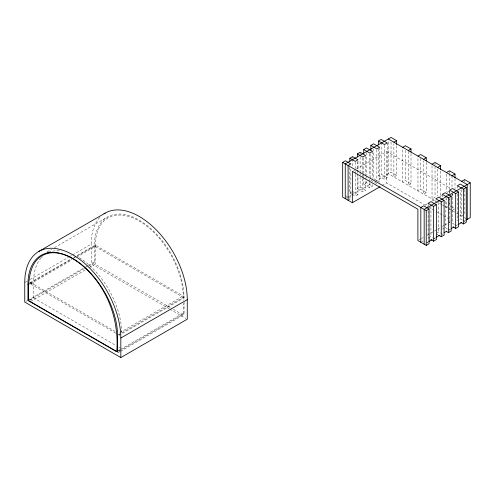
<?xml version="1.0" encoding="UTF-8"?>
<svg xmlns="http://www.w3.org/2000/svg" width="495" height="495" viewBox="0 0 495 495"><rect width="100%" height="100%" fill="white"/><g stroke="black" fill="none" stroke-linecap="round" stroke-linejoin="round"><path stroke-width="0.37" stroke-dasharray="2.48 1.86" d="M29.898 300.143L33.561 297.928L33.561 282.063A62.29 35.962 60 0 1 40.856 258.242M118.577 350.621L119.809 349.885M47.062 251.906L51.715 249.22M54.37 247.686L107.52 217.002M24.75 282.54L27.404 281.005M30.065 279.471L68.595 257.227M69.263 256.843L71.917 255.309M72.586 254.925L91.185 244.184A67.939 39.223 60 0 1 100.04 217.206M115.842 333.197L30.424 283.876L30.424 282.484L70.476 259.361M73.817 257.431L95.176 245.099L183.274 295.961L183.274 300.372M29.941 283.239L73.124 258.303M73.792 257.92L76.447 256.391M77.115 256.008L94.384 246.034A63.41 36.611 60 0 1 139.225 220.145A63.41 36.611 60 0 1 184.066 297.811L184.066 300.075M30.424 283.876L71.812 259.98M76.484 257.282L95.176 246.491A62.29 35.962 60 0 1 139.225 221.061A62.29 35.962 60 0 1 183.274 297.353L120.514 333.581M26.08 301.331L27.404 300.564M28.073 300.18L85.084 267.263M85.746 266.879L87.739 265.728M88.407 265.345L94.384 261.892L95.176 262.35L89.174 265.821M29.818 300.088L84.509 268.513M30.486 301.566L85.177 269.998M89.174 267.684L95.176 264.219L170.589 307.76M353.665 170.608L355.645 169.463M356.307 169.086L386.682 151.544L450.227 188.236M363.714 177.352L363.714 184.307L366.473 182.717L372.494 186.194L372.494 184.647M378.397 148.778L378.397 175.83L381.156 174.24L387.177 177.717L387.177 142.937M349.81 167.527L349.81 193.031L351.462 192.079M357.359 173.986L357.359 188.675L360.113 187.079L365.539 190.21L365.539 180.161M345.256 198.644L347.243 197.493M347.905 197.109L351.221 195.197M351.883 194.813L371.095 183.719M375.074 181.424L391.038 172.21L396.606 175.422L396.606 144.509M348.096 200.283L350.85 198.687L350.85 168.547M352.217 194.424L355.231 196.162L357.984 194.572L357.984 176.022M357.359 188.675L362.779 191.806L365.539 190.21M363.714 184.307L369.74 187.784L372.494 186.194M378.397 175.83L384.423 179.308L387.177 177.717M119.852 332.578L183.274 295.961M118.515 334.738L119.852 333.964M118.961 335.393L184.066 297.811M396.606 175.422L393.89 176.987L393.89 143.754M382.06 185.582L386.682 182.909L427.482 206.471M411.005 153.599L411.005 183.738L405.442 180.526L402.726 182.092L402.726 148.859M117.909 350.949L119.914 349.792M120.582 349.408L183.274 313.211L184.066 313.669L184.066 300.83M118.961 351.258L184.066 313.669M117.909 352.811L119.914 351.66M120.582 351.277L183.274 315.08L183.274 303.392M411.005 183.738L408.295 185.303L408.295 151.297M426.251 162.397L426.251 192.543L420.682 189.325L417.972 190.891L417.972 157.657M426.251 192.543L423.541 194.102L423.541 160.869M425.162 205.023L427.804 203.501M431.764 201.211L435.068 199.306M439.69 196.639L441.67 195.494M446.948 192.444L448.934 191.299M447.629 206.625L446.428 207.318L446.428 198.043M452.597 210.183L455.004 208.791L452.529 207.368M419.216 239.815L421.202 238.677M421.858 238.293L423.182 237.532M427.142 235.243L433.744 231.431M434.406 231.047L437.048 229.525M437.704 229.142L441.67 226.858M442.326 226.475L444.312 225.33M444.968 224.953L450.252 221.902M463.475 215.078L461.668 216.117L461.668 189.071M442.363 229.136L444.052 228.158M459.075 219.483L457.386 220.461L457.386 193.415M421.95 241.616L423.077 240.966M428.682 237.73L430.941 236.424L432.748 237.47M436.404 233.269L438.663 231.963L440.47 233.009M426.82 242.668L428.144 241.906M434.109 238.46L435.433 237.699M449.349 229.661L450.673 228.9M463.926 221.246L465.25 220.479M29.898 284.118L33.561 282.063M118.577 334.62L119.809 333.946M451.91 207.009L449.441 205.58L449.441 198.625M441.825 204.664L388.328 173.776L388.328 139.769M442.493 205.048L444.498 206.205M445.172 206.594L448.903 208.748M449.182 208.909L451.997 210.536M452.523 210.839L455.87 212.77M456.539 213.153L459.212 214.7M459.88 215.084L463.524 217.194M463.895 217.404L466.618 218.976M462.212 219.997L460.208 218.833L460.208 190.241M462.881 220.38L465.56 221.927M428.15 206.854L435.513 211.099M436.182 211.489L442.87 215.35M443.539 215.733L450.227 219.601M454.49 224.452L452.479 223.294L452.479 193.922M455.159 224.841L457.163 225.998M370.848 180.186L376.868 183.67M447.189 228.665L445.184 227.508L445.184 198.91M447.857 229.055L449.868 230.212M441.076 233.355L442.883 234.401M436.448 233.943L438.254 234.989M433.348 237.817L435.154 238.862M352.564 191.441L357.984 194.572M428.72 238.404L430.526 239.444M349.81 193.031L351.617 194.077M346.036 195.909L347.236 196.602M347.843 196.948L350.85 198.687M426.653 242.377L427.859 243.076M95.176 246.491L183.274 297.353M173.262 309.301L183.274 315.08M169.247 308.812L91.185 263.742L91.185 244.184M169.915 309.202L185.928 318.446M30.424 282.484L115.18 331.421M33.561 297.928L115.651 345.318M118.986 347.243L120.322 348.016M464.681 179.598L464.681 181.919M464.681 189.647L464.681 214.378M457.386 185.687L457.386 188.774M455.004 178.652L455.004 188.7M452.232 193.984L452.232 195.513M451.997 175.756L451.997 187.345M451.997 194.3L451.997 195.847M449.658 190.142L449.658 194.009M449.658 198.644L449.658 224.922M449.441 170.8L449.441 173.12M449.441 173.894L449.441 193.984M446.428 174.085L446.428 191.862M446.428 194.95L446.428 197.27M442.363 194.356L442.363 198.223M440.606 171.109L440.606 197.387M438.663 202.597L438.663 231.963M437.592 168.987L437.592 196.032M435.841 200.364L435.841 201.904M435.037 162.484L435.037 165.578M435.037 166.351L435.037 197.264L432.024 199.002L432.024 165.769M430.941 206.285L430.941 236.424M428.119 204.051L428.119 206.365M428.119 211.006L428.119 238.052M420.682 158.412L420.682 189.325M405.442 150.381L405.442 180.526M391.038 142.065L391.038 172.21M386.682 151.544L386.682 182.909M384.423 145.301L384.423 179.308M381.156 142.554L381.156 174.24M379.628 147.293L379.628 182.073L373.607 178.596L373.607 149.23M376.868 149.663L376.868 180.576M372.494 151.414L372.494 178.466M370.848 153.914L370.848 177.872M369.74 153.778L369.74 176.195M369.74 179.283L369.74 181.603M369.74 182.377L369.74 187.784M366.473 152.571L366.473 174.989M366.473 175.762L366.473 178.076M366.473 181.17L366.473 182.717M365.539 156.203L365.539 179.394M363.714 158.029L363.714 173.485M363.714 174.259L363.714 176.579M362.779 157.8L362.779 174.03M362.779 174.803L362.779 177.891M362.779 178.664L362.779 191.806M360.113 152.305L360.113 153.846M360.113 156.94L360.113 171.623M360.113 172.396L360.113 187.079M357.984 161.339L357.984 171.381M357.359 161.624L357.359 169.352M357.359 170.125L357.359 173.219M355.231 162.156L355.231 168.337M355.231 171.431L355.231 173.751M355.231 174.525L355.231 196.162M352.564 156.661L352.564 158.208M352.564 158.982L352.564 166.71M95.176 245.099L95.176 264.219M94.384 246.034L94.384 261.892M41.351 257.678A62.29 35.962 60 0 1 42.397 256.608M52.6 251.188A62.29 35.962 60 0 1 61.522 250.86M79.417 257.722A62.29 35.962 60 0 1 121.652 332.225"/><path stroke-width="0.74" d="M116.727 351.722C118.874 325.456 111.227 298.912 94.712 278.283A61.535 35.529 60 0 0 50.688 252.858C27.825 256.138 27.912 283.146 28.673 300.886L116.727 351.722L117.959 350.986L116.839 351.568M38.82 251.435L105.256 213.085M27.949 284.39A63.41 36.611 60 0 1 72.79 258.501A63.41 36.611 60 0 1 117.631 336.161L117.631 352.025L27.949 300.248L27.949 284.39L29.279 283.623M27.949 300.248L29.279 299.481M363.714 149.527L366.473 147.937L372.494 151.414L369.74 153.005L363.714 149.527L363.714 153.394M370.848 145.412L373.607 143.816L379.628 147.293L376.868 148.89L370.848 145.412L370.848 150.047M378.397 141.05L381.156 139.46L387.177 142.937L384.423 144.528L378.397 141.05L378.397 144.917M380.08 186.72L352.347 202.733L342.676 197.152L342.676 162.372L345.43 160.782L350.85 163.907L348.096 165.503L348.096 200.283M349.81 158.251L352.564 156.661L357.984 159.792L355.231 161.382L349.81 158.251L349.81 161.345M357.359 153.895L360.113 152.305L365.539 155.43L362.779 157.026L357.359 153.895L357.359 156.983M393.89 142.207L396.606 140.642L396.606 144.509M402.726 147.312L405.442 145.747L411.005 148.958L411.005 152.052M408.295 150.523L411.005 148.958M417.972 156.111L420.682 154.545L426.251 157.763L426.251 160.85M423.541 159.328L426.251 157.763M187.265 299.654L187.265 319.213L120.83 357.569L120.83 338.011L187.265 299.654A67.939 39.223 60 0 0 156.779 230.422A67.939 39.223 60 0 0 104.018 213.852M432.024 164.222L435.037 162.484L440.606 165.701L440.606 169.562M437.592 167.44L440.606 165.701M446.428 172.538L449.441 170.8L455.004 174.017L455.004 177.878M451.997 175.756L455.004 174.017M461.668 181.343L464.681 179.598L470.25 182.816L470.25 217.596L465.913 220.102M470.25 182.816L424.166 209.422L424.166 244.202M342.676 162.372L426.245 210.616L429.066 208.989L429.066 243.769L426.245 245.396L417.898 240.582L417.898 209.218L352.347 171.369L352.347 202.733M436.361 204.775L430.941 201.644L428.119 203.278L433.54 206.403L436.361 204.775L436.361 239.555L433.54 241.183L431.133 239.79M444.083 200.314L438.663 197.189L435.841 198.817L441.262 201.948L444.083 200.314L444.083 235.094L441.262 236.728L438.855 235.335M451.205 196.206L445.184 192.728L442.363 194.356L448.383 197.833L451.205 196.206L451.205 230.986L448.383 232.613L446.379 231.456M458.506 191.992L452.479 188.515L449.658 190.142L455.685 193.619L458.506 191.992L458.506 226.772L455.685 228.399L453.005 226.852M466.228 187.531L460.208 184.053L457.386 185.687L463.407 189.164L466.228 187.531L466.228 222.311L463.407 223.938L460.727 222.397M428.806 241.523L432.116 239.611M436.095 237.315L439.405 235.403M444.046 232.724L446.694 231.196M451.335 228.517L453.983 226.982M457.962 224.687L461.934 222.397M396.606 140.642L391.038 137.431L345.256 163.864L345.256 198.644M388.328 138.996L467.237 184.555L467.237 219.335M429.066 208.989L423.64 205.858L420.818 207.492L420.818 242.265M120.83 357.569L24.75 302.099L24.75 282.54A67.939 39.223 60 0 1 72.79 254.801A67.939 39.223 60 0 1 120.83 338.011M463.407 189.164L463.407 223.938M455.685 193.619L455.685 228.399M448.383 197.833L448.383 232.613M441.262 201.948L441.262 236.728M433.54 206.403L433.54 241.183M426.245 210.616L426.245 245.396M46.462 253.545A62.29 35.962 60 0 1 50.441 251.776"/></g></svg>
